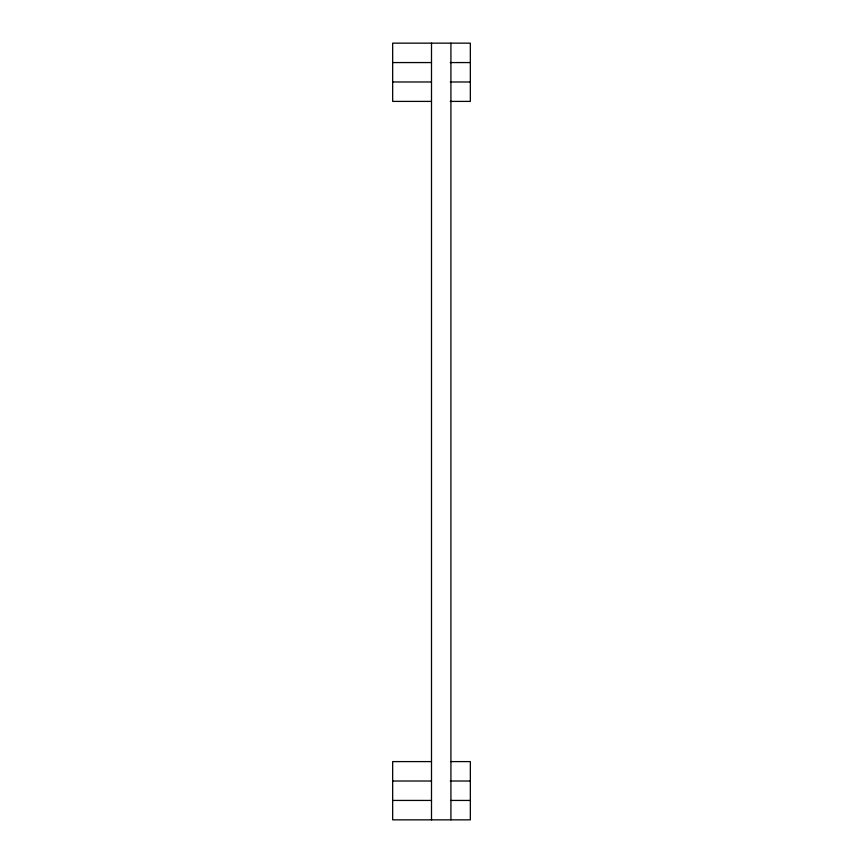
<?xml version="1.0" encoding="UTF-8"?>
<svg xmlns="http://www.w3.org/2000/svg" width="863" height="863" viewBox="0 0 863 863"><rect width="100%" height="100%" fill="white"/><g stroke="black" fill="none" stroke-linecap="round" stroke-linejoin="round"><path stroke-width="1.29" d="M392.665 62.568L431.5 62.568M450.249 62.568L470.335 62.568M392.665 81.985L431.5 81.985M450.249 81.985L470.335 81.985M431.5 101.403L392.665 101.403L392.665 43.15L470.335 43.15L470.335 101.403L450.249 101.403M431.5 761.598L392.665 761.598L392.665 819.85L470.335 819.85L470.335 761.598L450.918 761.598M392.665 781.015L431.5 781.015M450.249 781.015L470.335 781.015M392.665 800.433L431.5 800.433M450.918 800.433L470.335 800.433M450.918 43.15L450.918 819.85M431.5 43.15L431.5 819.85"/></g></svg>
